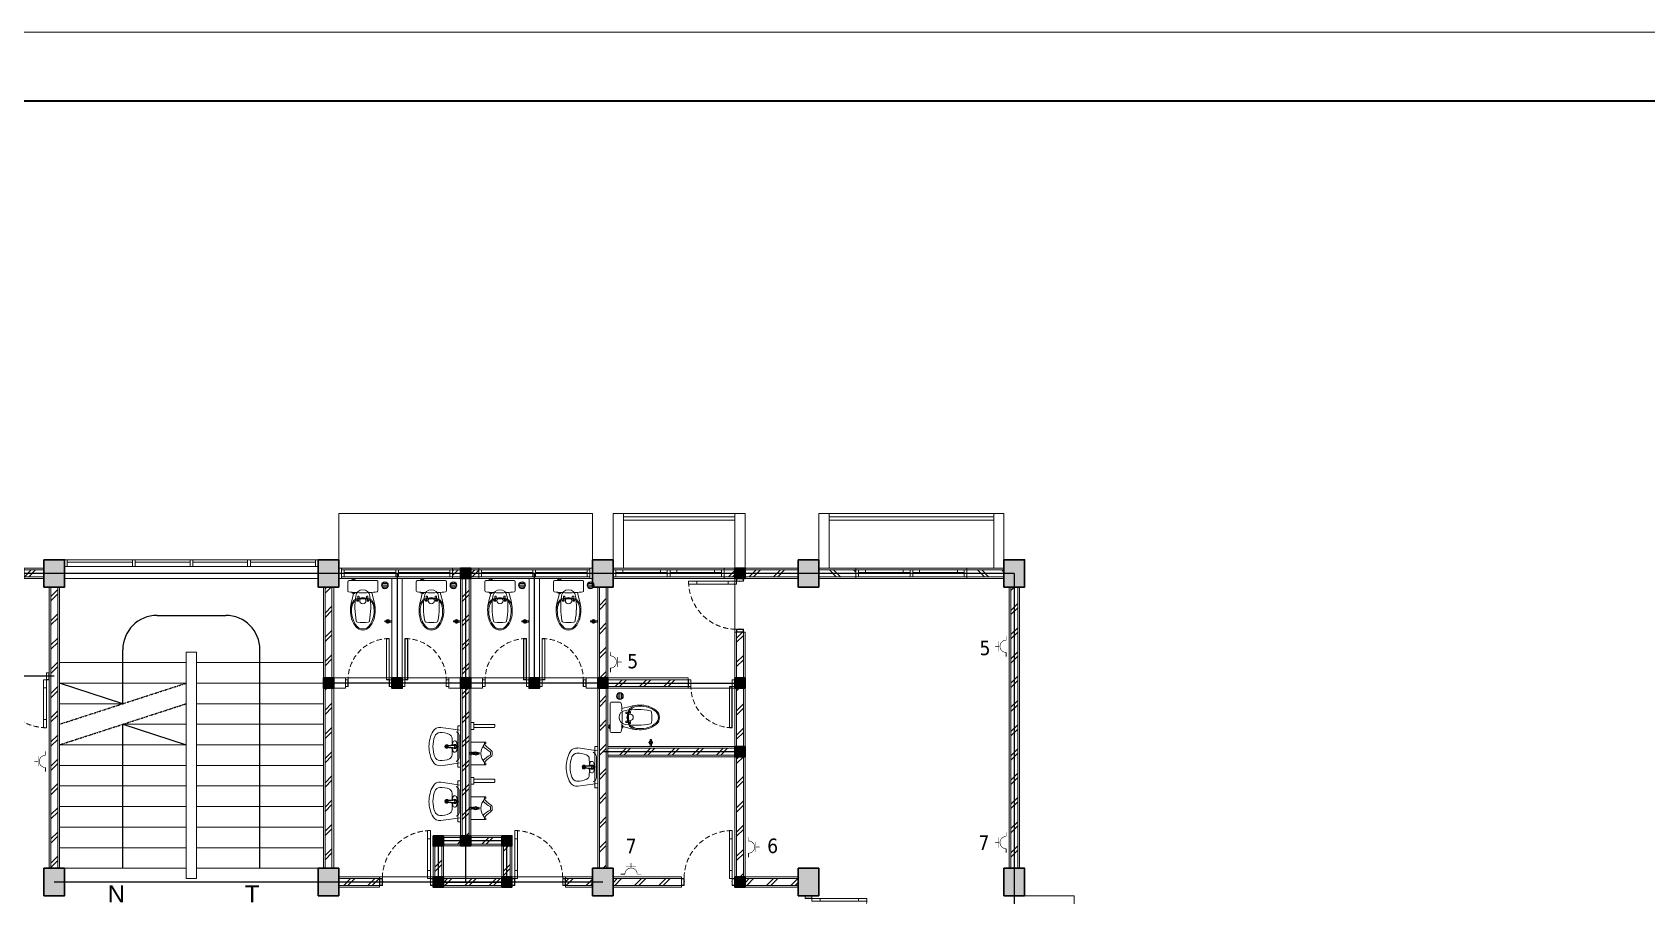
# Model space of a CAD drawing. Header units: millimetres. Extents: x -17012 to 17775, y -5570 to 5430.
# Drawn here: x 4513 to 9222, y 2912 to 5430 of the extents above; entities that cross this region are included whole.
import ezdxf
from ezdxf.enums import TextEntityAlignment as Align

# ---------------------------------------------------------------- set-up
doc = ezdxf.new("R2010")
doc.units = ezdxf.units.MM
doc.linetypes.add('DASHDOT', pattern=[1, 0.5, -0.25, 0, -0.25])
doc.linetypes.add('HIDDEN', pattern=[0.375, 0.25, -0.125])
for name, color, linetype, lineweight in [('ars', 11, 'Continuous', 5), ('dinding', 5, 'Continuous', 15), ('GRS KOP', 1, 'Continuous', 35), ('KOLOM', 1, 'Continuous', 30), ('kop', 7, 'Continuous', 20), ('kus', 63, 'Continuous', 15), ('LAMPU-LISTRIK', 22, 'Continuous', 0), ('lan', 7, 'Continuous', 15), ('not', 7, 'Continuous', 20), ('Notasi', 2, 'Continuous', 20), ('SANITAIR', 4, 'Continuous', 5), ('sol kol', 8, 'Continuous', 0)]:
    doc.layers.add(name, color=color, linetype=linetype, lineweight=lineweight)
doc.layers.add('as', color=1, linetype='Continuous', plot=False)
doc.layers.add('D1', color=1, linetype='Continuous')
doc.styles.add('BARU', font='complex.shx')
doc.styles.get("Standard").update_dxf_attribs({"font": 'arial.ttf'})
doc.styles.add('tahoma', font='tahoma.ttf')
pattern_1 = [(45, (4876.857, 1336.834), (-35.3553, 35.3553), []), (45, (4889.357, 1336.834), (-35.3553, 35.3553), [])]

# ---------------------------------------------------------------- blocks, each defined once
blk = doc.blocks.new('P 70')
at = {"linetype": 'HIDDEN', "ltscale": 0.3}
blk.add_lwpolyline([(-0.74, 0.1, -0.414214), (-0.04, 0.8, -1.303225)], format="xyb", dxfattribs=at)
for points in [[(-0.04, 0.8), (-0.08, 0.8), (-0.08, 0.68), (-0.04, 0.68)], [(-0.04, 0.68), (-0.08, 0.68), (-0.08, 0.22), (-0.04, 0.22)], [(-0.735, 0.06), (-0.74, 0.06), (-0.74, 0.061), (-0.74, 0.1), (-0.78, 0.1), (-0.78, 0), (-0.74, 0), (-0.74, 0.056), (-0.735, 0.058)], [(-0.742, 0.002), (-0.778, 0.002), (-0.778, 0.098), (-0.742, 0.098)], [(-0.04, 0.1), (-0.08, 0.1), (-0.08, 0.22), (-0.04, 0.22)], [(-0.045, 0.06), (-0.04, 0.06), (-0.04, 0.061), (-0.04, 0.1), (0, 0.1), (0, 0), (-0.04, 0), (-0.04, 0.056), (-0.045, 0.058)], [(-0.038, 0.002), (-0.002, 0.002), (-0.002, 0.098), (-0.038, 0.098)]]:
    blk.add_lwpolyline(points, close=True)
blk = doc.blocks.new('KP')
at = {"layer": 'KOLOM'}
blk.add_lwpolyline([(0.075, -0.075), (-0.075, -0.075), (-0.075, 0.075), (0.075, 0.075), (0.075, -0.075)], dxfattribs=at)
blk = doc.blocks.new('washtafel L237 a')
for p, q in [((-0.279, -0.289), (-0.238, 0)), ((-0.238, 0), (0, 0)), ((0.238, 0), (0, 0)), ((0.279, -0.289), (0.238, 0)), ((-0.148, -0.019), (0, -0.019)), ((0, -0.193), (-0.007, -0.193)), ((0, -0.202), (-0.007, -0.202)), ((0, -0.179), (-0.006, -0.179)), ((0.148, -0.019), (0, -0.019)), ((0, -0.179), (0.006, -0.179)), ((0, -0.193), (0.007, -0.193)), ((0, -0.202), (0.007, -0.202))]:
    blk.add_line(p, q)
for centre, radius in [((-0.011, -0.085), 0.00488), ((0, -0.043), 0.00695), ((0, -0.043), 0.00529), ((0.011, -0.085), 0.00488)]:
    blk.add_circle(centre, radius)
for centre, radius, start, end in [((-0.148, -0.093), 0.0742, 90.0661, 157.5039), ((0.068, -0.281), 0.273, 154.0541, 184.6243), ((-0.117, -0.191), 0.0678, 92.544, 154.459), ((0.012, -2.103), 1.984, 91.1939, 93.8059), ((-0.055, -0.085), 0.0285, 98.132, 275.8135), ((-0.002, -0.336), 0.286, 89.6669, 101.6651), ((-0.049, -0.147), 0.0337, 40.1188, 95.4553), ((0, -0.084), 0.0312, 89.6915, 225.3566), ((-0.528, -0.216), 0.513, 2.5647, 13.8912), ((0.001, -0.2), 0.0272, 129.5111, 54.4666), ((0, -0.084), 0.0231, 89.5833, 212.8124), ((0.001, -0.2), 0.0234, 136.8784, 48.8129), ((-0.04, -0.126), 0.0267, 4.6349, 46.9394), ((-0.045, -0.113), 0.03, 5.694, 32.8124), ((-0.007, -0.184), 0.009, 183.4751, 270), ((-0.007, -0.193), 0.009, 182.5647, 270), ((-0.623, -0.171), 0.611, 359.8012, 5.694), ((-0.006, -0.173), 0.006, 179.8012, 270), ((0.001, -0.2), 0.0119, 184.4951, 2.4242), ((0.002, -0.336), 0.286, 78.3349, 90.3331), ((0, -0.084), 0.0312, 314.6434, 90.3085), ((0, -0.084), 0.0231, 327.1876, 90.4167), ((0.006, -0.173), 0.006, 270, 0.1988), ((0.007, -0.184), 0.009, 270, 356.5249), ((0.007, -0.193), 0.009, 270, 357.4353), ((0.623, -0.171), 0.611, 174.306, 180.1988), ((0.04, -0.126), 0.0267, 133.0606, 175.3651), ((0.045, -0.113), 0.03, 147.1876, 174.306), ((0.528, -0.216), 0.513, 166.1088, 177.4353), ((0.049, -0.147), 0.0337, 84.5447, 139.8812), ((-0.012, -2.103), 1.984, 86.1941, 88.8061), ((0.055, -0.085), 0.0285, 264.1865, 81.868), ((0.117, -0.191), 0.0678, 25.541, 87.456), ((0.148, -0.093), 0.0742, 22.4961, 89.9339), ((-0.068, -0.281), 0.273, 355.3757, 25.9459), ((-0.17, -0.305), 0.11, 171.786, 240.1395), ((-0.003, -0.017), 0.443, 239.9631, 270.4171), ((-0.119, -0.294), 0.0858, 186.0548, 250.1625), ((-0.001, 0.003), 0.406, 248.7209, 270.1375), ((0.001, 0.003), 0.406, 269.8625, 291.2791), ((0.003, -0.017), 0.443, 269.5829, 300.0369), ((0.119, -0.294), 0.0858, 289.8375, 353.9452), ((0.17, -0.305), 0.11, 299.8605, 8.214)]:
    blk.add_arc(centre, radius, start, end)
blk = doc.blocks.new('K1')
at = {"layer": 'KOLOM'}
blk.add_lwpolyline([(0.2, 0.15), (-0.2, 0.15), (-0.2, -0.15), (0.2, -0.15), (0.2, 0.15)], dxfattribs=at)
blk = doc.blocks.new('URINOIR ATAS')
for p, q in [((-0.027, 0.31), (0, 0.31)), ((-0.02, 0.286), (0, 0.286)), ((0.027, 0.31), (0, 0.31)), ((0.02, 0.286), (0, 0.286)), ((-0.165, 0), (-0.165, 0.215)), ((-0.165, 0), (0, 0)), ((-0.16, 0.22), (-0.147, 0.22)), ((-0.133, 0.201), (-0.16, 0.201)), ((-0.133, 0.201), (-0.143, 0.218)), ((-0.009, 0.01), (-0.026, 0)), ((-0.013, -0.017), (-0.013, 0)), ((-0.012, 0.117), (0.011, 0.117)), ((-0.011, 0.107), (0.011, 0.107)), ((-0.011, 0.097), (0.011, 0.097)), ((-0.009, 0.112), (-0.009, 0.107)), ((-0.009, 0.01), (0.011, 0.01)), ((-0.007, 0.113), (0.008, 0.113)), ((-0.003, 0.117), (-0.003, 0.113)), ((0.165, 0), (0, 0)), ((0.003, 0.117), (0.003, 0.113)), ((0.009, 0.112), (0.009, 0.107)), ((0.011, 0.01), (0.026, 0)), ((0.013, 0), (0.013, -0.017)), ((0.133, 0.201), (0.143, 0.218)), ((0.133, 0.201), (0.16, 0.201)), ((0.16, 0.22), (0.147, 0.22)), ((0.165, 0), (0.165, 0.215)), ((0.013, -0.017), (-0.013, -0.017))]:
    blk.add_line(p, q)
for points in [[(-0.011, 0.107, 0.164804), (-0.012, 0.107, 0.105758), (-0.013, 0.106, 0.068984), (-0.014, 0.104, 0.055178), (-0.014, 0.102, 0.055178), (-0.014, 0.1, 0.068984), (-0.013, 0.099, 0.105758), (-0.012, 0.098, 0.164804), (-0.011, 0.097, 0.164804), (-0.01, 0.098, 0.105758), (-0.009, 0.099, 0.068984), (-0.009, 0.1, 0.055178), (-0.009, 0.102, 0.055178), (-0.009, 0.104, 0.068984), (-0.009, 0.106, 0.105758), (-0.01, 0.107, 0.164804)], [(0, 0.097, 0.070821), (0.003, 0.098, 0.082428), (0.005, 0.099, 0.106823), (0.007, 0.101, 0.13413), (0.007, 0.102, 0.13413), (0.007, 0.104, 0.106823), (0.005, 0.106, 0.082428), (0.003, 0.107, 0.070821), (0, 0.107, 0.070821), (-0.003, 0.107, 0.082428), (-0.005, 0.106, 0.106823), (-0.007, 0.104, 0.13413), (-0.007, 0.102, 0.13413), (-0.007, 0.101, 0.106823), (-0.005, 0.099, 0.082428), (-0.003, 0.098, 0.070821)], [(0.011, 0.107, 0.164804), (0.01, 0.107, 0.105758), (0.009, 0.106, 0.068984), (0.009, 0.104, 0.055178), (0.008, 0.102, 0.055178), (0.009, 0.1, 0.068984), (0.009, 0.099, 0.105758), (0.01, 0.098, 0.164804), (0.011, 0.097, 0.164804), (0.012, 0.098, 0.105758), (0.013, 0.099, 0.068984), (0.013, 0.1, 0.055178), (0.014, 0.102, 0.055178), (0.014, 0.104, 0.068984), (0.013, 0.106, 0.105758), (0.012, 0.107, 0.164804)]]:
    blk.add_lwpolyline(points, format="xyb", close=True)
blk.add_lwpolyline([(0.007, 0.061), (0.013, 0.072), (0.007, 0.082), (-0.006, 0.082), (-0.012, 0.072), (-0.006, 0.061)], close=True)
for centre, radius in [((0, 0.072), 0.025), ((0, 0.032), 0.0106), ((0, 0.032), 0.00723)]:
    blk.add_circle(centre, radius)
for centre, radius, start, end in [((-0.614, 0.718), 0.709, 314.7654, 324.2179), ((-0.477, 0.536), 0.518, 315.9836, 330.7336), ((-0.027, 0.295), 0.0148, 90, 144.2179), ((-0.02, 0.28), 0.00593, 90, 150.7336), ((0.02, 0.28), 0.00593, 29.2664, 90), ((0.477, 0.536), 0.518, 209.2664, 224.0164), ((0.027, 0.295), 0.0148, 35.7821, 90), ((0.614, 0.718), 0.709, 215.7821, 225.2346), ((-0.16, 0.215), 0.005, 90, 180), ((-0.16, 0.196), 0.005, 90, 180), ((-0.147, 0.215), 0.005, 30.5859, 90), ((-0.151, 0.256), 0.055, 287.3602, 311.4179), ((0.001, 0.332), 0.187, 224.1477, 269.6422), ((0.12, 0.057), 0.137, 181.3482, 199.9236), ((0, 0.106), 0.0162, 43.0169, 136.9831), ((-0.007, 0.112), 0.00119, 90, 180), ((-0.001, 0.332), 0.187, 270.3578, 315.8523), ((0.008, 0.112), 0.00119, 0, 90), ((-0.19, 0.062), 0.208, 345.4703, 357.6692), ((0.151, 0.256), 0.055, 228.5821, 252.6398), ((0.147, 0.215), 0.005, 90, 149.4141), ((0.16, 0.215), 0.005, 0, 90), ((0.16, 0.196), 0.005, 0, 90)]:
    blk.add_arc(centre, radius, start, end)
blk = doc.blocks.new('P 60')
at = {"linetype": 'HIDDEN', "ltscale": 0.3}
blk.add_lwpolyline([(-0.64, 0.1, -0.414214), (-0.04, 0.7, -1.303225)], format="xyb", dxfattribs=at)
for points in [[(-0.04, 0.7), (-0.04, 0.1), (-0.08, 0.1), (-0.08, 0.7)], [(-0.042, 0.698), (-0.042, 0.102), (-0.078, 0.102), (-0.078, 0.698)], [(-0.635, 0.06), (-0.64, 0.06), (-0.64, 0.061), (-0.64, 0.1), (-0.68, 0.1), (-0.68, 0), (-0.64, 0), (-0.64, 0.056), (-0.635, 0.058)], [(-0.642, 0.002), (-0.678, 0.002), (-0.678, 0.098), (-0.642, 0.098)], [(-0.045, 0.06), (-0.04, 0.06), (-0.04, 0.061), (-0.04, 0.1), (0, 0.1), (0, 0), (-0.04, 0), (-0.04, 0.056), (-0.045, 0.058)], [(-0.038, 0.002), (-0.002, 0.002), (-0.002, 0.098), (-0.038, 0.098)]]:
    blk.add_lwpolyline(points, close=True)
blk = doc.blocks.new('KRAN ATAS')
for p, q in [((-0.019, 0.001), (-0.019, 0)), ((-0.019, 0), (0, 0)), ((-0.018, 0.002), (0, 0.002)), ((-0.009, 0.006), (-0.009, 0.04)), ((0.018, 0.002), (0, 0.002)), ((0.019, 0), (0, 0)), ((0.009, 0.006), (0.009, 0.04)), ((0.019, 0.001), (0.019, 0))]:
    blk.add_line(p, q)
for centre, radius, start, end in [((-0.021, 0.06), 0.0057, 92.509, 270.0343), ((-0.02, 0.06), 0.0057, 105.45, 257.2407), ((0, 0.06), 0.0223, 89.786, 270.2141), ((-0.015, 0.075), 0.0057, 47.464, 224.6597), ((-0.015, 0.074), 0.0057, 60.3207, 212.5415), ((-0.014, 0.046), 0.0057, 154.4974, 295.7282), ((-0.015, 0.045), 0.0057, 142.579, 307.6346), ((-0.018, 0.001), 0.0005, 90, 180), ((0, 0.06), 0.0162, 89.7094, 270.2949), ((-0.013, 0.006), 0.004, 270, 0), ((-0.041, 0.09), 0.0331, 343.1048, 7.2203), ((0, 0.06), 0.0102, 89.532, 270.4679), ((0, 0.096), 0.00865, 90, 191.4881), ((0, 0.08), 0.0057, 89.095, 165.324), ((0, 0.079), 0.0057, 89.095, 152.5938), ((0, 0.041), 0.0057, 205.9652, 266.0615), ((0, 0.04), 0.0057, 191.86, 266.0615), ((0, 0.096), 0.00865, 348.5119, 90), ((0, 0.08), 0.0057, 14.676, 90.905), ((0, 0.079), 0.0057, 27.4062, 90.905), ((0, 0.06), 0.0223, 269.7859, 90.214), ((0, 0.06), 0.0162, 269.7051, 90.2906), ((0, 0.06), 0.0102, 269.5321, 90.468), ((0, 0.04), 0.0057, 273.9385, 348.14), ((0, 0.041), 0.0057, 273.9385, 334.0348), ((0.041, 0.09), 0.0331, 172.7797, 196.8952), ((0.013, 0.006), 0.004, 180, 270), ((0.015, 0.045), 0.0057, 232.3654, 37.421), ((0.015, 0.075), 0.0057, 315.3403, 132.536), ((0.015, 0.074), 0.0057, 327.4585, 119.6793), ((0.014, 0.046), 0.0057, 244.2718, 25.5026), ((0.018, 0.001), 0.0005, 0, 90), ((0.021, 0.06), 0.0057, 269.9657, 87.491), ((0.02, 0.06), 0.0057, 282.7593, 74.55)]:
    blk.add_arc(centre, radius, start, end)
blk = doc.blocks.new('CLOSET ATAS')
for p, q in [((0, 0.207), (0, 0)), ((0, -0.206), (0, 0)), ((0.014, 0.22), (0.148, 0.22)), ((0.171, 0.13), (0.294, 0.161)), ((0.228, 0.073), (0.228, 0.058)), ((0.231, 0.075), (0.273, 0.075)), ((0.231, 0.055), (0.256, 0.055)), ((0.256, 0.055), (0.259, 0.063)), ((0.256, 0.055), (0.256, 0)), ((0.256, -0.055), (0.256, 0)), ((0.259, 0.063), (0.273, 0.063)), ((0.266, 0.075), (0.266, 0.088)), ((0.266, 0.063), (0.266, 0)), ((0.266, -0.063), (0.266, 0)), ((0.273, 0.075), (0.273, 0.063)), ((0.282, 0.125), (0.282, 0.107)), ((0.285, 0.085), (0.285, 0.065)), ((0.296, 0.088), (0.288, 0.088)), ((0.296, 0.062), (0.288, 0.062)), ((0.299, 0.085), (0.299, 0.065)), ((-0.013, -0.124), (-0.031, -0.124)), ((-0.031, -0.124), (-0.031, -0.146)), ((-0.031, -0.146), (-0.013, -0.146)), ((-0.013, -0.107), (-0.013, -0.164)), ((0.014, -0.22), (0.148, -0.22)), ((0.171, -0.138), (0.185, -0.138)), ((0.173, -0.116), (0.185, -0.116)), ((0.173, -0.151), (0.173, -0.138)), ((0.175, -0.154), (0.182, -0.154)), ((0.184, -0.138), (0.184, -0.151)), ((0.188, -0.119), (0.188, -0.136)), ((0.188, -0.134), (0.294, -0.161)), ((0.228, -0.073), (0.228, -0.058)), ((0.231, -0.055), (0.256, -0.055)), ((0.231, -0.075), (0.273, -0.075)), ((0.256, -0.055), (0.259, -0.063)), ((0.259, -0.063), (0.273, -0.063)), ((0.266, -0.075), (0.266, -0.088)), ((0.273, -0.075), (0.273, -0.063)), ((0.282, -0.125), (0.282, -0.107)), ((0.285, -0.065), (0.285, -0.085)), ((0.296, -0.062), (0.288, -0.062)), ((0.296, -0.088), (0.288, -0.088)), ((0.299, -0.065), (0.299, -0.085))]:
    blk.add_line(p, q)
blk.add_circle((0.292, 0), 0.046)
for centre, radius, start, end in [((0.014, 0.207), 0.0135, 90, 180), ((0.235, 0), 0.103, 95.4936, 264.5064), ((0.148, 0.205), 0.015, 8.087, 90), ((-1.27, 0.004), 1.447, 359.8599, 8.087), ((-1.27, -0.004), 1.447, 351.913, 0.1401), ((0.385, -0.951), 1.066, 79.0461, 98.6197), ((0.231, 0.073), 0.00271, 90, 180), ((0.231, 0.058), 0.00271, 180, 270), ((0.271, 0.088), 0.005, 138.7405, 180), ((0.429, -0.051), 0.215, 89.4826, 138.7405), ((0.287, 0.125), 0.005, 128.7411, 180), ((0.429, -0.051), 0.231, 89.4826, 128.7411), ((0.288, 0.085), 0.00307, 90, 180), ((0.288, 0.065), 0.00307, 180, 270), ((0.431, -0.32), 0.5, 75.2789, 105.8515), ((0.296, 0.085), 0.00307, 0, 90), ((0.296, 0.065), 0.00307, 270, 0), ((0.431, -0.32), 0.484, 75.2789, 90), ((0.465, -0.141), 0.302, 48.5371, 73.1314), ((0.465, -0.141), 0.318, 48.5371, 73.1314), ((0.585, 0.076), 0.02, 7.8459, 81.6038), ((0.035, 0), 0.575, 352.1541, 7.8459), ((0.59, 0), 0.114, 0, 48.6581), ((0.59, 0), 0.114, 311.3419, 0), ((0.59, 0), 0.13, 0, 48.6581), ((0.59, 0), 0.13, 311.3419, 0), ((-0.016, -0.123), 0.0171, 24.4122, 79.3868), ((-0.016, -0.147), 0.0171, 280.6132, 335.5878), ((0.014, -0.206), 0.0135, 180, 270), ((0.148, -0.205), 0.015, 270, 351.913), ((0.175, -0.151), 0.00271, 180, 270), ((0.182, -0.151), 0.00271, 270, 0), ((0.185, -0.119), 0.00271, 0, 90), ((0.185, -0.136), 0.00271, 270, 0), ((0.385, 0.948), 1.063, 261.358, 280.9763), ((0.231, -0.058), 0.00271, 90, 180), ((0.231, -0.073), 0.00271, 180, 270), ((0.271, -0.088), 0.005, 180, 221.2595), ((0.429, 0.051), 0.215, 221.2595, 270.5174), ((0.287, -0.125), 0.005, 180, 231.2589), ((0.429, 0.051), 0.231, 231.2589, 270.5174), ((0.288, -0.065), 0.00307, 90, 180), ((0.288, -0.085), 0.00307, 180, 270), ((0.431, 0.32), 0.5, 254.1485, 284.7211), ((0.296, -0.065), 0.00307, 0, 90), ((0.296, -0.085), 0.00307, 270, 0), ((0.431, 0.32), 0.484, 270, 284.7211), ((0.465, 0.141), 0.302, 286.8686, 311.4629), ((0.465, 0.141), 0.318, 286.8686, 311.4629), ((0.585, -0.076), 0.02, 278.3962, 352.1541)]:
    blk.add_arc(centre, radius, start, end)
blk = doc.blocks.new('*X4')
at = {"color": 0}
for p, q in [((18.491, 19.193), (18.579, 19.193)), ((18.499, 19.218), (18.572, 19.218)), ((18.499, 19.168), (18.572, 19.168))]:
    blk.add_line(p, q, dxfattribs=at)
blk = doc.blocks.new('SFLOOR')
for radius in [0.05, 0.0442]:
    blk.add_circle((0, 0), radius)
blk.add_blockref('*X4', (-18.535, -19.193))
blk = doc.blocks.new('P 80')
at = {"linetype": 'HIDDEN', "ltscale": 0.3}
blk.add_lwpolyline([(-0.84, 0.1, -0.414214), (-0.04, 0.9, -1.303225)], format="xyb", dxfattribs=at)
for points in [[(-0.04, 0.9), (-0.08, 0.9), (-0.08, 0.78), (-0.04, 0.78)], [(-0.04, 0.78), (-0.08, 0.78), (-0.08, 0.22), (-0.04, 0.22)], [(-0.835, 0.06), (-0.84, 0.06), (-0.84, 0.061), (-0.84, 0.1), (-0.88, 0.1), (-0.88, 0), (-0.84, 0), (-0.84, 0.056), (-0.835, 0.058)], [(-0.842, 0.002), (-0.878, 0.002), (-0.878, 0.098), (-0.842, 0.098)], [(-0.04, 0.1), (-0.08, 0.1), (-0.08, 0.22), (-0.04, 0.22)], [(-0.045, 0.06), (-0.04, 0.06), (-0.04, 0.061), (-0.04, 0.1), (0, 0.1), (0, 0), (-0.04, 0), (-0.04, 0.056), (-0.045, 0.058)], [(-0.038, 0.002), (-0.002, 0.002), (-0.002, 0.098), (-0.038, 0.098)]]:
    blk.add_lwpolyline(points, close=True)
blk = doc.blocks.new('H')
at = {"layer": 'LAMPU-LISTRIK', "ltscale": 2}
blk.add_line((2116771, -303777), (2116700, -303777), dxfattribs=at)
at = {"layer": 'LAMPU-LISTRIK', "ltscale": 2, "const_width": 10}
for points in [[(2116700, -303777), (2116771, -303777)], [(2116970, -303647), (2116790, -303647)], [(2116880, -303647), (2116880, -303577)], [(2117060, -303777), (2116989, -303777)]]:
    blk.add_lwpolyline(points, dxfattribs=at)
blk.add_lwpolyline([(2116989, -303777, 1), (2116771, -303777)], format="xyb", dxfattribs=at)
blk = doc.blocks.new('kop')
at = {"layer": 'GRS KOP'}
blk.add_lwpolyline([(1, 54), (83, 54), (83, 1), (1, 1)], close=True, dxfattribs=at)
at = {"layer": 'kop', "color": 7}
blk.add_line((84, 55), (0, 55), dxfattribs=at)
at = {"layer": 'kop', "style": 'BARU', "flags": 4}
for p, height in [((73.8, 5.4), 0.35), ((80.303, 5.382), 0.25), ((73.8, 4.9), 0.35), ((80.303, 4.882), 0.25), ((73.8, 4.4), 0.35), ((80.303, 4.382), 0.25)]:
    blk.add_attdef('-', p, '', height=height, dxfattribs=at)
at = {"layer": 'kop', "flags": 4}
for tag, p in [('AR-00', (78.057, 2.648)), ('00', (81.238, 2.647))]:
    blk.add_attdef(tag, text='', height=0.35, dxfattribs=at).set_placement(p, align=Align.MIDDLE)

msp = doc.modelspace()

# ---------------------------------------------------------------- hatches: boundary and pattern name
at = {"layer": 'ars'}
h = msp.add_hatch(dxfattribs=at)
h.set_pattern_fill('TEMBOK', color=256, scale=50)
h.set_pattern_definition([(45, (3874.857, 2236.834), (-35.3553, 35.3553), []), (45, (3887.357, 2236.834), (-35.3553, 35.3553), [])])
h.paths.add_polyline_path([(4488.9, 3861.8), (4546.9, 3861.8), (4546.9, 3841.8), (4488.9, 3841.8)])
h = msp.add_hatch(dxfattribs=at)
h.set_pattern_fill('TEMBOK', color=256, scale=50)
h.set_pattern_definition([(45, (5620.857, 1901.834), (-35.3553, 35.3553), []), (45, (5633.357, 1901.834), (-35.3553, 35.3553), [])])
h.paths.add_polyline_path([(5761.9, 3861.8), (5738.9, 3861.8), (5738.9, 3841.8), (5761.9, 3841.8)])
h = msp.add_hatch(dxfattribs=at)
h.set_pattern_fill('TEMBOK', color=256, scale=50)
h.set_pattern_definition([(45, (5681.857, 1901.834), (-35.3553, 35.3553), []), (45, (5694.357, 1901.834), (-35.3553, 35.3553), [])])
h.paths.add_polyline_path([(5814.9, 3861.8), (5791.9, 3861.8), (5791.9, 3841.8), (5814.9, 3841.8)])
h = msp.add_hatch(dxfattribs=at)
h.set_pattern_fill('TEMBOK', color=256, scale=50)
h.set_pattern_definition([(45, (4815.857, 1336.834), (-35.3553, 35.3553), []), (45, (4828.357, 1336.834), (-35.3553, 35.3553), [])])
h.paths.add_polyline_path([(6561.9, 3861.8), (6530.9, 3861.8), (6530.9, 3841.8), (6561.9, 3841.8)])
h = msp.add_hatch(dxfattribs=at)
h.set_pattern_fill('TEMBOK', color=256, scale=50)
h.set_pattern_definition(pattern_1)
h.paths.add_polyline_path([(6746.9, 3861.8), (6591.9, 3861.8), (6591.9, 3841.8), (6746.9, 3841.8)])
h = msp.add_hatch(dxfattribs=at)
h.set_pattern_fill('TEMBOK', color=256, scale=50)
h.set_pattern_definition([(315, (5966.857, 4166.834), (-35.3553, -35.3553), []), (315, (5979.357, 4166.834), (-35.3553, -35.3553), [])])
h.paths.add_polyline_path([(6914.9, 3841.8), (6806.9, 3841.8), (6806.9, 3861.8), (6914.9, 3861.8)])
h = msp.add_hatch(dxfattribs=at)
h.set_pattern_fill('TEMBOK', color=256, scale=50)
h.set_pattern_definition([(315, (6398.857, 4166.834), (-35.3553, -35.3553), []), (315, (6411.357, 4166.834), (-35.3553, -35.3553), [])])
h.paths.add_polyline_path([(7346.9, 3841.8), (7238.9, 3841.8), (7238.9, 3861.8), (7346.9, 3861.8)])
h = msp.add_hatch(dxfattribs=at)
h.set_pattern_fill('TEMBOK', color=256, scale=50)
h.set_pattern_definition(pattern_1)
h.paths.add_polyline_path([(5766.9, 3836.8), (5766.9, 3086.8), (5786.9, 3086.8), (5786.9, 3836.8)])
h = msp.add_hatch(dxfattribs=at)
h.set_pattern_fill('TEMBOK', color=256, scale=50)
h.set_pattern_definition(pattern_1)
h.paths.add_polyline_path([(4586.9, 2991.8), (4586.9, 3811.8), (4566.9, 3811.8), (4566.9, 2991.8)])
h = msp.add_hatch(dxfattribs=at)
h.set_pattern_fill('TEMBOK', color=256, scale=50)
h.set_pattern_definition(pattern_1)
h.paths.add_polyline_path([(5386.9, 3546.8), (5386.9, 3811.8), (5366.9, 3811.8), (5366.9, 3546.8)])
h = msp.add_hatch(dxfattribs=at)
h.set_pattern_fill('TEMBOK', color=256, scale=50)
h.set_pattern_definition(pattern_1)
h.paths.add_polyline_path([(6186.9, 2991.8), (6186.9, 3811.8), (6166.9, 3811.8), (6166.9, 2991.8)])
h = msp.add_hatch(dxfattribs=at)
h.set_pattern_fill('TEMBOK', color=256, scale=50)
h.set_pattern_definition([(45, (4676.857, 1336.834), (-35.35534, 35.35534), []), (45, (4689.357, 1336.834), (-35.35534, 35.35534), [])])
h.paths.add_polyline_path([(7386.9, 2991.8), (7386.9, 3811.8), (7366.9, 3811.8), (7366.9, 2991.8)])
h = msp.add_hatch(dxfattribs=at)
h.set_pattern_fill('TEMBOK', color=256, scale=50)
h.set_pattern_definition(pattern_1)
h.paths.add_polyline_path([(6586.9, 3546.8), (6586.9, 3680.8), (6566.9, 3680.8), (6566.9, 3546.8)])
h = msp.add_hatch(dxfattribs=at)
h.set_pattern_fill('TEMBOK', color=256, scale=50)
h.set_pattern_definition(pattern_1)
h.paths.add_polyline_path([(6191.9, 3521.8), (6425.9, 3521.8), (6425.9, 3541.8), (6191.9, 3541.8)])
h = msp.add_hatch(dxfattribs=at)
h.set_pattern_fill('TEMBOK', color=256, scale=50)
h.set_pattern_definition(pattern_1)
h.paths.add_polyline_path([(5366.9, 3516.8), (5366.9, 2991.8), (5386.9, 2991.8), (5386.9, 3516.8)])
h = msp.add_hatch(dxfattribs=at)
h.set_pattern_fill('TEMBOK', color=256, scale=50)
h.set_pattern_definition(pattern_1)
h.paths.add_polyline_path([(6566.9, 3516.8), (6566.9, 2966.8), (6586.9, 2966.8), (6586.9, 3516.8)])
h = msp.add_hatch(dxfattribs=at)
h.set_pattern_fill('TEMBOK', color=256, scale=50)
h.set_pattern_definition(pattern_1)
h.paths.add_polyline_path([(6191.9, 3321.8), (6561.9, 3321.8), (6561.9, 3341.8), (6191.9, 3341.8)])
h = msp.add_hatch(dxfattribs=at)
h.set_pattern_fill('TEMBOK', color=256, scale=50)
h.set_pattern_definition(pattern_1)
h.paths.add_polyline_path([(5881.9, 3081.8), (5711.9, 3081.8), (5711.9, 3061.8), (5881.9, 3061.8)])
h = msp.add_hatch(dxfattribs=at)
h.set_pattern_fill('TEMBOK', color=256, scale=50)
h.set_pattern_definition(pattern_1)
h.paths.add_polyline_path([(5686.9, 3056.8), (5686.9, 2966.8), (5706.9, 2966.8), (5706.9, 3056.8)])
h = msp.add_hatch(dxfattribs=at)
h.set_pattern_fill('TEMBOK', color=256, scale=50)
h.set_pattern_definition(pattern_1)
h.paths.add_polyline_path([(5886.9, 3056.8), (5886.9, 2966.8), (5906.9, 2966.8), (5906.9, 3056.8)])
h = msp.add_hatch(dxfattribs=at)
h.set_pattern_fill('TEMBOK', color=256, scale=50)
h.set_pattern_definition(pattern_1)
h.paths.add_polyline_path([(5406.9, 2961.8), (5525.9, 2961.8), (5525.9, 2941.8), (5406.9, 2941.8)])
h = msp.add_hatch(dxfattribs=at)
h.set_pattern_fill('TEMBOK', color=256, scale=50)
h.set_pattern_definition(pattern_1)
h.paths.add_polyline_path([(5881.9, 2961.8), (5711.9, 2961.8), (5711.9, 2941.8), (5881.9, 2941.8)])
h = msp.add_hatch(dxfattribs=at)
h.set_pattern_fill('TEMBOK', color=256, scale=50)
h.set_pattern_definition(pattern_1)
h.paths.add_polyline_path([(6146.9, 2961.8), (6067.9, 2961.8), (6067.9, 2941.8), (6146.9, 2941.8)])
h = msp.add_hatch(dxfattribs=at)
h.set_pattern_fill('TEMBOK', color=256, scale=50)
h.set_pattern_definition(pattern_1)
h.paths.add_polyline_path([(6206.9, 2941.8), (6405.9, 2941.8), (6405.9, 2961.8), (6206.9, 2961.8)])
h = msp.add_hatch(dxfattribs=at)
h.set_pattern_fill('TEMBOK', color=256, scale=50)
h.set_pattern_definition([(45, (5261.857, 1336.834), (-35.3553, 35.3553), []), (45, (5274.357, 1336.834), (-35.3553, 35.3553), [])])
h.paths.add_polyline_path([(6591.9, 2941.8), (6746.9, 2941.8), (6746.9, 2961.8), (6591.9, 2961.8)])
at = {"layer": 'sol kol'}
for points in [[(4546.9, 3891.8), (4546.9, 3811.8), (4606.9, 3811.8), (4606.9, 3891.8)], [(5346.9, 3891.8), (5346.9, 3811.8), (5406.9, 3811.8), (5406.9, 3891.8)], [(5761.9, 3866.8), (5791.9, 3866.8), (5791.9, 3836.8), (5761.9, 3836.8)], [(6146.9, 3891.8), (6146.9, 3811.8), (6206.9, 3811.8), (6206.9, 3891.8)], [(6591.9, 3836.8), (6561.9, 3836.8), (6561.9, 3866.8), (6591.9, 3866.8)], [(6746.9, 3891.8), (6746.9, 3811.8), (6806.9, 3811.8), (6806.9, 3891.8)], [(7346.9, 3891.8), (7346.9, 3811.8), (7406.9, 3811.8), (7406.9, 3891.8)], [(5361.9, 3546.8), (5391.9, 3546.8), (5391.9, 3516.8), (5361.9, 3516.8)], [(5561.9, 3546.8), (5591.9, 3546.8), (5591.9, 3516.8), (5561.9, 3516.8)], [(5761.9, 3546.8), (5791.9, 3546.8), (5791.9, 3516.8), (5761.9, 3516.8)], [(5961.9, 3546.8), (5991.9, 3546.8), (5991.9, 3516.8), (5961.9, 3516.8)], [(6161.9, 3546.8), (6191.9, 3546.8), (6191.9, 3516.8), (6161.9, 3516.8)], [(6591.9, 3516.8), (6561.9, 3516.8), (6561.9, 3546.8), (6591.9, 3546.8)], [(6591.9, 3316.8), (6561.9, 3316.8), (6561.9, 3346.8), (6591.9, 3346.8)], [(5681.9, 3086.8), (5711.9, 3086.8), (5711.9, 3056.8), (5681.9, 3056.8)], [(5761.9, 3086.8), (5791.9, 3086.8), (5791.9, 3056.8), (5761.9, 3056.8)], [(5881.9, 3086.8), (5911.9, 3086.8), (5911.9, 3056.8), (5881.9, 3056.8)], [(4546.9, 2991.8), (4546.9, 2911.8), (4606.9, 2911.8), (4606.9, 2991.8)], [(5346.9, 2991.8), (5346.9, 2911.8), (5406.9, 2911.8), (5406.9, 2991.8)], [(5681.9, 2966.8), (5711.9, 2966.8), (5711.9, 2936.8), (5681.9, 2936.8)], [(5881.9, 2966.8), (5911.9, 2966.8), (5911.9, 2936.8), (5881.9, 2936.8)], [(6146.9, 2991.8), (6146.9, 2911.8), (6206.9, 2911.8), (6206.9, 2991.8)], [(6591.9, 2936.8), (6561.9, 2936.8), (6561.9, 2966.8), (6591.9, 2966.8)], [(6746.9, 2991.8), (6746.9, 2911.8), (6806.9, 2911.8), (6806.9, 2991.8)], [(7346.9, 2991.8), (7346.9, 2911.8), (7406.9, 2911.8), (7406.9, 2991.8)]]:
    msp.add_hatch(color=256, dxfattribs=at).paths.add_polyline_path(points)

# ---------------------------------------------------------------- linework, layer by layer
for p, q in [((4876.9, 3729.3), (5076.9, 3729.3)), ((4776.9, 3471.8), (4776.9, 3629.3)), ((5176.9, 2991.8), (5176.9, 3629.3)), ((4776.9, 3471.8), (4591.9, 3531.8)), ((4776.9, 2991.8), (4776.9, 3411.8)), ((4776.9, 3411.8), (4961.9, 3351.8))]:
    msp.add_line(p, q)
at = {"linetype": 'DASHDOT'}
for p, q in [((4591.9, 3411.8), (4961.9, 3531.8)), ((4591.9, 3351.8), (4961.9, 3471.8))]:
    msp.add_line(p, q, dxfattribs=at)
for centre, start, end in [((4876.9, 3629.3), 90, 180), ((5076.9, 3629.3), 0, 90)]:
    msp.add_arc(centre, 100, start, end)
at = {"layer": 'ars'}
for points in [[(6561.9, 4016.8), (6236.9, 4016.8)], [(6561.9, 4006.8), (6236.9, 4006.8)], [(7316.9, 4016.8), (6836.9, 4016.8)], [(7316.9, 4006.8), (6836.9, 4006.8)]]:
    msp.add_lwpolyline(points, dxfattribs=at)
for points in [[(4488.9, 3861.8), (4546.9, 3861.8), (4546.9, 3841.8), (4488.9, 3841.8)], [(5761.9, 3861.8), (5738.9, 3861.8), (5738.9, 3841.8), (5761.9, 3841.8)], [(5814.9, 3861.8), (5791.9, 3861.8), (5791.9, 3841.8), (5814.9, 3841.8)], [(6561.9, 3861.8), (6530.9, 3861.8), (6530.9, 3841.8), (6561.9, 3841.8)], [(6746.9, 3861.8), (6591.9, 3861.8), (6591.9, 3841.8), (6746.9, 3841.8)], [(6914.9, 3841.8), (6806.9, 3841.8), (6806.9, 3861.8), (6914.9, 3861.8)], [(7346.9, 3841.8), (7238.9, 3841.8), (7238.9, 3861.8), (7346.9, 3861.8)], [(5766.9, 3836.8), (5766.9, 3086.8), (5786.9, 3086.8), (5786.9, 3836.8)], [(4586.9, 2991.8), (4586.9, 3811.8), (4566.9, 3811.8), (4566.9, 2991.8)], [(5386.9, 3546.8), (5386.9, 3811.8), (5366.9, 3811.8), (5366.9, 3546.8)], [(6186.9, 2991.8), (6186.9, 3811.8), (6166.9, 3811.8), (6166.9, 2991.8)], [(7386.9, 2991.8), (7386.9, 3811.8), (7366.9, 3811.8), (7366.9, 2991.8)], [(6586.9, 3546.8), (6586.9, 3680.8), (6566.9, 3680.8), (6566.9, 3546.8)], [(6191.9, 3521.8), (6425.9, 3521.8), (6425.9, 3541.8), (6191.9, 3541.8)], [(5366.9, 3516.8), (5366.9, 2991.8), (5386.9, 2991.8), (5386.9, 3516.8)], [(6566.9, 3516.8), (6566.9, 2966.8), (6586.9, 2966.8), (6586.9, 3516.8)], [(5800.5, 3396.8), (5800.5, 3416.8), (5791.9, 3416.8), (5791.9, 3396.8)], [(6191.9, 3321.8), (6561.9, 3321.8), (6561.9, 3341.8), (6191.9, 3341.8)], [(5800.5, 3236.8), (5800.5, 3256.8), (5791.9, 3256.8), (5791.9, 3236.8)], [(5881.9, 3081.8), (5711.9, 3081.8), (5711.9, 3061.8), (5881.9, 3061.8)], [(5686.9, 3056.8), (5686.9, 2966.8), (5706.9, 2966.8), (5706.9, 3056.8)], [(5886.9, 3056.8), (5886.9, 2966.8), (5906.9, 2966.8), (5906.9, 3056.8)], [(5406.9, 2961.8), (5525.9, 2961.8), (5525.9, 2941.8), (5406.9, 2941.8)], [(5881.9, 2961.8), (5711.9, 2961.8), (5711.9, 2941.8), (5881.9, 2941.8)], [(6146.9, 2961.8), (6067.9, 2961.8), (6067.9, 2941.8), (6146.9, 2941.8)], [(6206.9, 2941.8), (6405.9, 2941.8), (6405.9, 2961.8), (6206.9, 2961.8)], [(6591.9, 2941.8), (6746.9, 2941.8), (6746.9, 2961.8), (6591.9, 2961.8)]]:
    msp.add_lwpolyline(points, close=True, dxfattribs=at)
at = {"layer": 'as'}
msp.add_line((4576.9, 3551.8), (4076.9, 3551.8), dxfattribs=at)
for points in [[(4576.9, 3851.8), (2776.9, 3851.8)], [(5376.9, 3851.8), (4576.9, 3851.8)], [(5276.9, 3851.8), (4676.9, 3851.8)], [(6176.9, 3851.8), (5376.9, 3851.8)], [(5576.9, 3851.8), (5576.9, 3531.8)], [(5776.9, 2951.8), (5776.9, 3836.8)], [(5976.9, 3851.8), (5976.9, 3531.8)], [(7376.9, 3851.8), (6176.9, 3851.8)], [(7376.9, 3851.8), (7376.9, 1651.8)], [(5776.9, 3531.8), (5376.9, 3531.8)], [(6176.9, 3531.8), (5776.9, 3531.8)], [(6176.9, 3531.8), (6576.9, 3531.8)], [(6576.9, 3331.8), (6176.9, 3331.8)], [(5376.9, 2951.8), (4576.9, 2951.8)], [(6176.9, 2951.8), (5376.9, 2951.8)]]:
    msp.add_lwpolyline(points, dxfattribs=at)
msp.add_lwpolyline([(5896.9, 2951.8), (5896.9, 3071.8), (5696.9, 3071.8), (5696.9, 2951.8)], close=True, dxfattribs=at)
at = {"layer": 'dinding'}
msp.add_line((4606.9, 3836.8), (5346.9, 3836.8), dxfattribs=at)
for points in [[(4488.9, 3866.8), (4546.9, 3866.8), (4546.9, 3836.8), (4488.9, 3836.8)], [(5406.9, 3866.8), (5414.9, 3866.8), (5414.9, 3836.8), (5406.9, 3836.8)], [(5738.9, 3866.8), (5761.9, 3866.8), (5761.9, 3836.8), (5738.9, 3836.8)], [(5814.9, 3866.8), (5791.9, 3866.8), (5791.9, 3836.8), (5814.9, 3836.8)], [(6146.9, 3866.8), (6138.9, 3866.8), (6138.9, 3836.8), (6146.9, 3836.8)], [(6561.9, 3866.8), (6530.9, 3866.8), (6530.9, 3836.8), (6561.9, 3836.8)], [(6746.9, 3866.8), (6591.9, 3866.8), (6591.9, 3836.8), (6746.9, 3836.8)], [(6914.9, 3836.8), (6806.9, 3836.8), (6806.9, 3866.8), (6914.9, 3866.8)], [(7346.9, 3836.8), (7238.9, 3836.8), (7238.9, 3866.8), (7346.9, 3866.8)], [(5561.9, 3836.8), (5561.9, 3546.8), (5591.9, 3546.8), (5591.9, 3836.8)], [(5761.9, 3836.8), (5761.9, 3086.8), (5791.9, 3086.8), (5791.9, 3836.8)], [(5961.9, 3836.8), (5961.9, 3546.8), (5991.9, 3546.8), (5991.9, 3836.8)], [(4591.9, 2991.8), (4591.9, 3811.8), (4561.9, 3811.8), (4561.9, 2991.8)], [(5391.9, 3546.8), (5391.9, 3811.8), (5361.9, 3811.8), (5361.9, 3546.8)], [(6191.9, 2991.8), (6191.9, 3811.8), (6161.9, 3811.8), (6161.9, 2991.8)], [(7391.9, 2991.8), (7391.9, 3811.8), (7361.9, 3811.8), (7361.9, 2991.8)], [(6591.9, 3546.8), (6591.9, 3680.8), (6561.9, 3680.8), (6561.9, 3546.8)], [(5425.9, 3546.8), (5391.9, 3546.8), (5391.9, 3516.8), (5425.9, 3516.8)], [(5761.9, 3546.8), (5727.9, 3546.8), (5727.9, 3516.8), (5761.9, 3516.8)], [(5825.9, 3546.8), (5791.9, 3546.8), (5791.9, 3516.8), (5825.9, 3516.8)], [(6161.9, 3546.8), (6127.9, 3546.8), (6127.9, 3516.8), (6161.9, 3516.8)], [(6191.9, 3516.8), (6425.9, 3516.8), (6425.9, 3546.8), (6191.9, 3546.8)], [(5361.9, 3516.8), (5361.9, 2991.8), (5391.9, 2991.8), (5391.9, 3516.8)], [(6561.9, 3516.8), (6561.9, 2966.8), (6591.9, 2966.8), (6591.9, 3516.8)], [(6191.9, 3316.8), (6561.9, 3316.8), (6561.9, 3346.8), (6191.9, 3346.8)], [(5881.9, 3086.8), (5711.9, 3086.8), (5711.9, 3056.8), (5881.9, 3056.8)], [(5681.9, 3056.8), (5681.9, 2966.8), (5711.9, 2966.8), (5711.9, 3056.8)], [(5881.9, 3056.8), (5881.9, 2966.8), (5911.9, 2966.8), (5911.9, 3056.8)], [(5406.9, 2966.8), (5525.9, 2966.8), (5525.9, 2936.8), (5406.9, 2936.8)], [(5881.9, 2966.8), (5711.9, 2966.8), (5711.9, 2936.8), (5881.9, 2936.8)], [(6146.9, 2966.8), (6067.9, 2966.8), (6067.9, 2936.8), (6146.9, 2936.8)], [(6206.9, 2936.8), (6405.9, 2936.8), (6405.9, 2966.8), (6206.9, 2966.8)], [(6591.9, 2936.8), (6746.9, 2936.8), (6746.9, 2966.8), (6591.9, 2966.8)]]:
    msp.add_lwpolyline(points, close=True, dxfattribs=at)
at = {"layer": 'kop', "color": 7}
msp.add_line((17775.2, 5429.8), (975.2, 5429.8), dxfattribs=at)
at = {"layer": 'kus'}
for p, q in [((5346.9, 3891.8), (4606.9, 3891.8)), ((5346.9, 3871.8), (4606.9, 3871.8)), ((4614.9, 3871.8), (4614.9, 3891.8)), ((4804.9, 3884.8), (4614.9, 3884.8)), ((4804.9, 3871.8), (4804.9, 3891.8)), ((4812.9, 3871.8), (4812.9, 3891.8)), ((4972.9, 3884.8), (4812.9, 3884.8)), ((4972.9, 3871.8), (4972.9, 3891.8)), ((4980.9, 3871.8), (4980.9, 3891.8)), ((5140.9, 3884.8), (4980.9, 3884.8)), ((5140.9, 3871.8), (5140.9, 3891.8)), ((5148.9, 3871.8), (5148.9, 3891.8)), ((5338.9, 3884.8), (5148.9, 3884.8)), ((5338.9, 3871.8), (5338.9, 3891.8)), ((5422.9, 3861.8), (5572.9, 3861.8)), ((5580.9, 3861.8), (5730.9, 3861.8)), ((5972.9, 3861.8), (5822.9, 3861.8)), ((6130.9, 3861.8), (5980.9, 3861.8)), ((6214.9, 3861.8), (6364.9, 3861.8)), ((6234.9, 3854.8), (6234.9, 3861.8)), ((6344.9, 3854.8), (6344.9, 3861.8)), ((6372.9, 3861.8), (6522.9, 3861.8)), ((6392.9, 3854.8), (6392.9, 3861.8)), ((6502.9, 3854.8), (6502.9, 3861.8)), ((6922.9, 3861.8), (7072.9, 3861.8)), ((6942.9, 3854.8), (6942.9, 3861.8)), ((7052.9, 3854.8), (7052.9, 3861.8)), ((7080.9, 3861.8), (7230.9, 3861.8)), ((7100.9, 3854.8), (7100.9, 3861.8)), ((7210.9, 3854.8), (7210.9, 3861.8)), ((5422.9, 3841.8), (5572.9, 3841.8)), ((5580.9, 3841.8), (5730.9, 3841.8)), ((5972.9, 3841.8), (5822.9, 3841.8)), ((6130.9, 3841.8), (5980.9, 3841.8)), ((6214.9, 3854.8), (6364.9, 3854.8)), ((6214.9, 3841.8), (6364.9, 3841.8)), ((6372.9, 3854.8), (6522.9, 3854.8)), ((6372.9, 3841.8), (6522.9, 3841.8)), ((6922.9, 3854.8), (7072.9, 3854.8)), ((6922.9, 3841.8), (7072.9, 3841.8)), ((7080.9, 3854.8), (7230.9, 3854.8)), ((7080.9, 3841.8), (7230.9, 3841.8))]:
    msp.add_line(p, q, dxfattribs=at)
at = {"layer": 'kus', "linetype": 'HIDDEN'}
for p, q in [((5422.9, 3854.8), (5572.9, 3854.8)), ((5580.9, 3854.8), (5730.9, 3854.8)), ((5972.9, 3854.8), (5822.9, 3854.8)), ((6130.9, 3854.8), (5980.9, 3854.8))]:
    msp.add_line(p, q, dxfattribs=at)
at = {"layer": 'kus'}
for points in [[(5414.9, 3861.8), (5422.9, 3861.8), (5422.9, 3841.8), (5414.9, 3841.8)], [(5572.9, 3861.8), (5580.9, 3861.8), (5580.9, 3841.8), (5572.9, 3841.8)], [(5730.9, 3861.8), (5738.9, 3861.8), (5738.9, 3841.8), (5730.9, 3841.8)], [(5822.9, 3861.8), (5814.9, 3861.8), (5814.9, 3841.8), (5822.9, 3841.8)], [(5980.9, 3861.8), (5972.9, 3861.8), (5972.9, 3841.8), (5980.9, 3841.8)], [(6138.9, 3861.8), (6130.9, 3861.8), (6130.9, 3841.8), (6138.9, 3841.8)], [(6206.9, 3861.8), (6214.9, 3861.8), (6214.9, 3841.8), (6206.9, 3841.8)], [(6364.9, 3861.8), (6372.9, 3861.8), (6372.9, 3841.8), (6364.9, 3841.8)], [(6522.9, 3861.8), (6530.9, 3861.8), (6530.9, 3841.8), (6522.9, 3841.8)], [(6914.9, 3861.8), (6922.9, 3861.8), (6922.9, 3841.8), (6914.9, 3841.8)], [(7072.9, 3861.8), (7080.9, 3861.8), (7080.9, 3841.8), (7072.9, 3841.8)], [(7230.9, 3861.8), (7238.9, 3861.8), (7238.9, 3841.8), (7230.9, 3841.8)]]:
    msp.add_lwpolyline(points, close=True, dxfattribs=at)
at = {"layer": 'lan'}
for p, q in [((5406.9, 3891.8), (5406.9, 4026.8)), ((6206.9, 3891.8), (6206.9, 4026.8)), ((6236.9, 3866.8), (6236.9, 4026.8)), ((6561.9, 3866.8), (6561.9, 4026.8)), ((6591.9, 3866.8), (6591.9, 4026.8)), ((6806.9, 3891.8), (6806.9, 4026.8)), ((6836.9, 3866.8), (6836.9, 4026.8)), ((7316.9, 3866.8), (7316.9, 4026.8)), ((7346.9, 3891.8), (7346.9, 4026.8)), ((6561.9, 3680.8), (6561.9, 3836.8)), ((4991.9, 3621.8), (4961.9, 3621.8)), ((4961.9, 3621.8), (4961.9, 2961.8)), ((4991.9, 2961.8), (4991.9, 3621.8)), ((5425.9, 3546.8), (5561.9, 3546.8)), ((5591.9, 3546.8), (5727.9, 3546.8)), ((5825.9, 3546.8), (5961.9, 3546.8)), ((5991.9, 3546.8), (6127.9, 3546.8)), ((6425.9, 3516.8), (6561.9, 3516.8)), ((5525.9, 2966.8), (5681.9, 2966.8)), ((5911.9, 2966.8), (6067.9, 2966.8)), ((4991.9, 2961.8), (4961.9, 2961.8)), ((7406.9, 2911.8), (7551.9, 2911.8))]:
    msp.add_line(p, q, dxfattribs=at)
for points in [[(6146.9, 3891.8), (6146.9, 4026.8), (5406.9, 4026.8)], [(6591.9, 4026.8), (6206.9, 4026.8)], [(7346.9, 4026.8), (6806.9, 4026.8)], [(4961.9, 3591.8), (4591.9, 3591.8)], [(5361.9, 3591.8), (4991.9, 3591.8)], [(4961.9, 3531.8), (4591.9, 3531.8)], [(5361.9, 3531.8), (4991.9, 3531.8)], [(4776.9, 3471.8), (4591.9, 3471.8)], [(5361.9, 3471.8), (4991.9, 3471.8)], [(4961.9, 3411.8), (4776.9, 3411.8)], [(5361.9, 3411.8), (4991.9, 3411.8)], [(4961.9, 3351.8), (4591.9, 3351.8)], [(5361.9, 3351.8), (4991.9, 3351.8)], [(4961.9, 3291.8), (4591.9, 3291.8)], [(5361.9, 3291.8), (4991.9, 3291.8)], [(4961.9, 3231.8), (4591.9, 3231.8)], [(5361.9, 3231.8), (4991.9, 3231.8)], [(4961.9, 3171.8), (4591.9, 3171.8)], [(5361.9, 3171.8), (4991.9, 3171.8)], [(4961.9, 3111.8), (4591.9, 3111.8)], [(5361.9, 3111.8), (4991.9, 3111.8)], [(4961.9, 3051.8), (4591.9, 3051.8)], [(5361.9, 3051.8), (4991.9, 3051.8)], [(4961.9, 2991.8), (4591.9, 2991.8)], [(5361.9, 2991.8), (4991.9, 2991.8)], [(7406.9, 2591.8), (7551.9, 2591.8), (7551.9, 2911.8)]]:
    msp.add_lwpolyline(points, dxfattribs=at)
for points in [[(5414.9, 3866.8), (5738.9, 3866.8), (5738.9, 3836.8), (5414.9, 3836.8)], [(6138.9, 3866.8), (5814.9, 3866.8), (5814.9, 3836.8), (6138.9, 3836.8)], [(6206.9, 3866.8), (6530.9, 3866.8), (6530.9, 3836.8), (6206.9, 3836.8)], [(6914.9, 3866.8), (7238.9, 3866.8), (7238.9, 3836.8), (6914.9, 3836.8)]]:
    msp.add_lwpolyline(points, close=True, dxfattribs=at)
at = {"layer": 'SANITAIR'}
for points in [[(5761.9, 3406.8), (5753.9, 3406.8), (5753.9, 3286.8), (5761.9, 3286.8)], [(6161.9, 3346.8), (6153.9, 3346.8), (6153.9, 3226.8), (6161.9, 3226.8)], [(5761.9, 3246.8), (5753.9, 3246.8), (5753.9, 3126.8), (5761.9, 3126.8)]]:
    msp.add_lwpolyline(points, close=True, dxfattribs=at)
for points in [[(5861.9, 3409.7, 0.387977), (5860, 3411.5), (5800.5, 3411.5), (5800.5, 3402.2), (5860, 3402.2, 0.387977), (5861.9, 3403.9, 0.036942)], [(5861.9, 3249.7, 0.387977), (5860, 3251.5), (5800.5, 3251.5), (5800.5, 3242.2), (5860, 3242.2, 0.387977), (5861.9, 3243.9, 0.036942)]]:
    msp.add_lwpolyline(points, format="xyb", close=True, dxfattribs=at)

# ---------------------------------------------------------------- block references
at = {"layer": 'D1', "yscale": 0.1637999999111344, "zscale": 0.1638}
for p, xscale, rotation in [((-42405.5, -343105.8), 0.1637999999111344, 90), ((55957.5, -343151.5), -0.1637999999111344, 270), ((-45207.5, -343441.5), 0.1637999999111344, 90), ((56360.4, -343691.3), -0.1637999999111344, 270), ((-42405.5, -343678.1), 0.1637999999111344, 90)]:
    msp.add_blockref('H', p, dxfattribs=dict(at, xscale=xscale, rotation=rotation))
at = {"layer": 'D1', "xscale": 0.1637999999111344, "yscale": 0.1637999999111344, "zscale": 0.1638}
msp.add_blockref('H', (-340485.7, 52733.4), dxfattribs=at)
at = {"layer": 'KOLOM', "xscale": 200, "yscale": 200, "zscale": 200}
for name, p, rotation in [('K1', (4576.9, 3851.8), 90), ('K1', (5376.9, 3851.8), 90), ('KP', (5776.9, 3851.8), 180), ('K1', (6176.9, 3851.8), 90), ('K1', (6776.9, 3851.8), 90), ('K1', (7376.9, 3851.8), 90), ('KP', (5376.9, 3531.8), 180), ('KP', (5576.9, 3531.8), 180), ('KP', (5776.9, 3531.8), 180), ('KP', (5976.9, 3531.8), 180), ('KP', (6176.9, 3531.8), 180), ('KP', (5696.9, 3071.8), 180), ('KP', (5776.9, 3071.8), 180), ('KP', (5896.9, 3071.8), 180), ('K1', (4576.9, 2951.8), 90), ('K1', (5376.9, 2951.8), 90), ('KP', (5696.9, 2951.8), 180), ('KP', (5896.9, 2951.8), 180), ('K1', (6176.9, 2951.8), 90), ('K1', (6776.9, 2951.8), 90), ('K1', (7376.9, 2951.8), 90)]:
    msp.add_blockref(name, p, dxfattribs=dict(at, rotation=rotation))
for p in [(6576.9, 3851.8), (6576.9, 3531.8), (6576.9, 3331.8), (6576.9, 2951.8)]:
    msp.add_blockref('KP', p, dxfattribs=at)
at = {"layer": 'kop', "xscale": 200, "yscale": 200, "zscale": 200}
msp.add_blockref('kop', (975.2, -5570.2), dxfattribs=at)
at = {"layer": 'kus', "yscale": 200, "zscale": 200}
for name, p, xscale, rotation in [('P 70', (6586.9, 3836.8), 200, 90), ('P 70', (4561.9, 3561.8), -200, 180), ('P 60', (6561.9, 3541.8), -200, 180), ('P 80', (6766.9, 2911.8), -200, 270.0000000130234)]:
    msp.add_blockref(name, p, dxfattribs=dict(at, xscale=xscale, rotation=rotation))
for name, p, xscale in [('P 60', (5561.9, 3521.8), 200), ('P 60', (5591.9, 3521.8), -200), ('P 60', (5961.9, 3521.8), 200), ('P 60', (5991.9, 3521.8), -200), ('P 70', (5681.9, 2941.8), 200), ('P 70', (5911.9, 2941.8), -200), ('P 70', (6561.9, 2941.8), 200)]:
    msp.add_blockref(name, p, dxfattribs=dict(at, xscale=xscale))
at = {"layer": 'SANITAIR', "yscale": 200, "zscale": 200}
for name, p, xscale, rotation in [('CLOSET ATAS', (5476.9, 3830.6), 200, 270), ('CLOSET ATAS', (5676.9, 3830.6), 200, 270), ('CLOSET ATAS', (5876.9, 3830.6), 200, 270), ('CLOSET ATAS', (6076.9, 3830.6), 200, 270), ('KRAN ATAS', (5561.9, 3711.8), -200, 90), ('KRAN ATAS', (5761.9, 3711.8), -200, 90), ('KRAN ATAS', (5961.9, 3711.8), -200, 90), ('KRAN ATAS', (6161.9, 3711.8), -200, 90), ('SFLOOR', (6226.6, 3494.1), -200, 90), ('washtafel L237 a', (5761.9, 3346.8), -200, 270), ('URINOIR ATAS', (5791.9, 3326.8), -200, 270), ('washtafel L237 a', (6161.9, 3286.8), -200, 270), ('washtafel L237 a', (5761.9, 3186.8), -200, 270), ('URINOIR ATAS', (5791.9, 3166.8), -200, 270)]:
    msp.add_blockref(name, p, dxfattribs=dict(at, xscale=xscale, rotation=rotation))
at = {"layer": 'SANITAIR', "xscale": 200, "yscale": 200, "zscale": 200}
for name, p in [('SFLOOR', (5541.3, 3817.1)), ('SFLOOR', (5741.3, 3817.1)), ('SFLOOR', (5941.3, 3817.1)), ('SFLOOR', (6141.3, 3817.1)), ('CLOSET ATAS', (6198.1, 3431.8)), ('KRAN ATAS', (6316.9, 3346.8))]:
    msp.add_blockref(name, p, dxfattribs=at)

# ---------------------------------------------------------------- texts
at = {"layer": 'not', "char_height": 50, "attachment_point": 1}
for s, insert in [('\\pi-19.571;N', (4752.4, 2942.1)), ('\\pi-19.691;T', (5152.4, 2942.1))]:
    msp.add_mtext_dynamic_manual_height_columns(s, width=0.25, gutter_width=12.5, heights=[0], dxfattribs=dict(at, insert=insert))
at = {"layer": 'Notasi', "color": 3, "style": 'tahoma'}
for s, p in [('5', (7275.7, 3613.2)), ('5', (6248.2, 3575)), ('7', (6243.5, 3035.6)), ('6', (6656.4, 3036.3)), ('7', (7272.5, 3045.4))]:
    msp.add_text(s, height=42.1, dxfattribs=at).set_placement(p)

doc.saveas('drawing.dxf')
